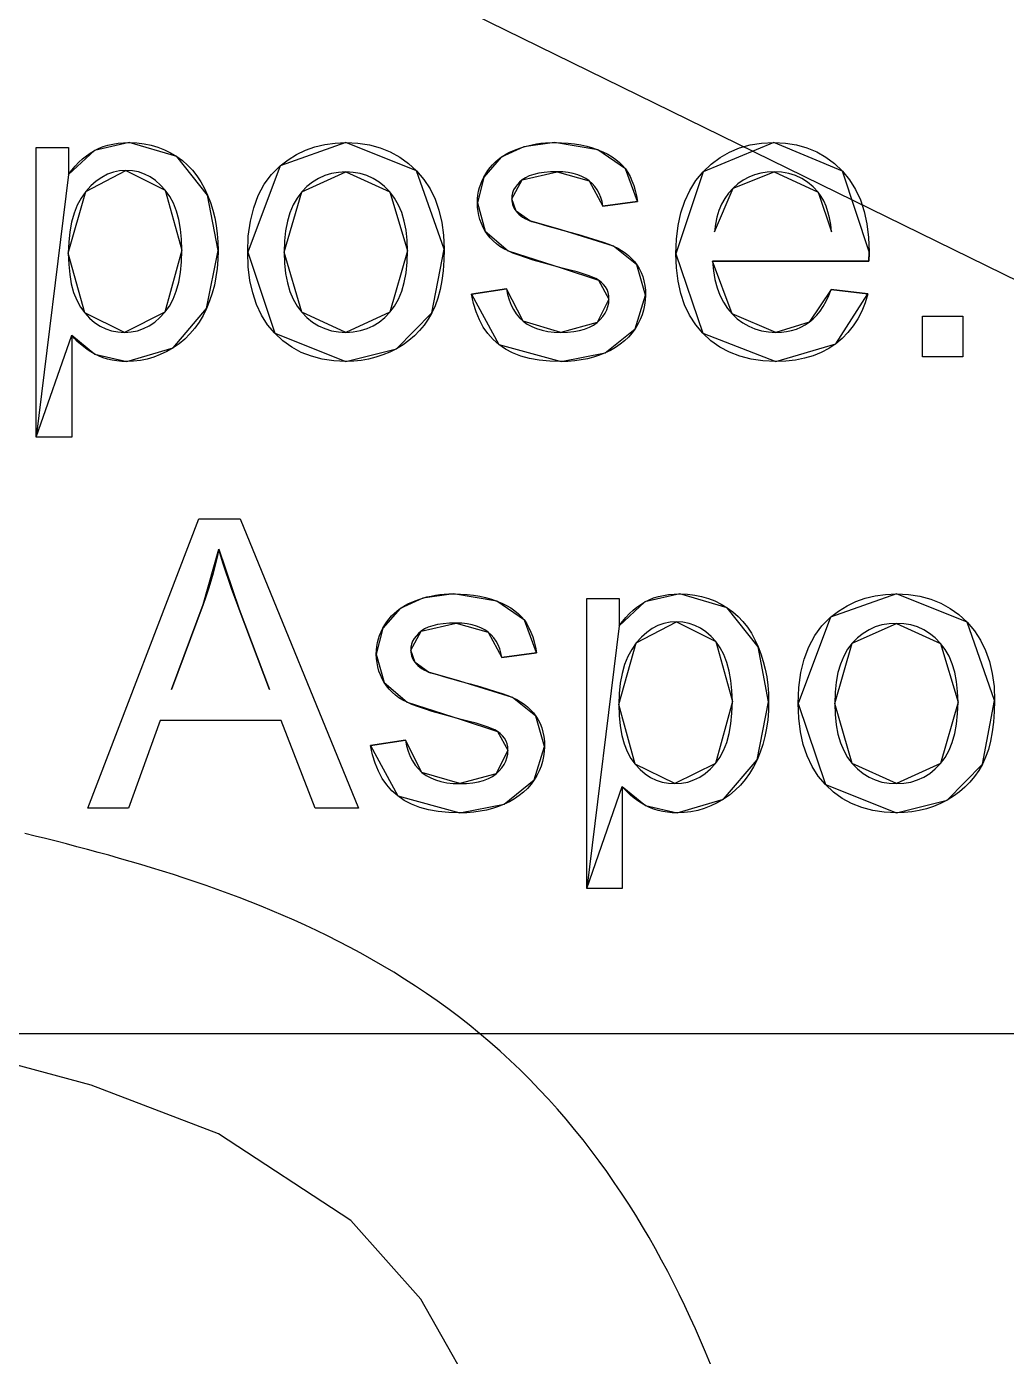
# Model space of a CAD drawing. Header units: millimetres. Extents: x -600 to 1200, y -204 to 1404.
# Drawn here: x 445.3 to 542.3, y 989.3 to 1121 of the extents above; entities that cross this region are included whole.
import ezdxf

# ---------------------------------------------------------------- set-up
doc = ezdxf.new("R2010")
doc.units = ezdxf.units.MM
doc.layers.get('0').update_dxf_attribs({"linetype": 'CONTINUOUS'})
for name, color, linetype in [('EASEMENT', 7, 'CONTINUOUS'), ('PL', 7, 'CONTINUOUS'), ('POND', 7, 'CONTINUOUS')]:
    doc.layers.add(name, color=color, linetype=linetype)

msp = doc.modelspace()

# ---------------------------------------------------------------- linework, layer by layer
at = {"color": 7}
for points in [[(0, 1200), (798.26, 1200), (798.26, 1021.25), (0, 1021.25), (0, 1200)], [(446.23, 1080.33), (446.23, 1109.02), (449.43, 1109.02), (449.43, 1106.33), (449.43, 1106.33), (446.23, 1080.33)], [(449.43, 1106.33), (449.76, 1106.76), (450.1, 1107.17), (450.46, 1107.54), (450.82, 1107.88), (451.2, 1108.18), (451.59, 1108.46), (451.99, 1108.7), (449.43, 1106.33)], [(451.99, 1108.7), (452.41, 1108.91), (452.86, 1109.09), (453.33, 1109.23), (453.82, 1109.35), (454.34, 1109.43), (454.88, 1109.48), (455.45, 1109.49), (451.99, 1108.7)], [(451.99, 1108.7), (451.99, 1108.7)], [(455.45, 1109.49), (455.45, 1109.49)], [(455.45, 1109.49), (456.2, 1109.46), (456.92, 1109.38), (457.61, 1109.24), (458.28, 1109.05), (458.92, 1108.79), (459.54, 1108.49), (460.14, 1108.12), (455.45, 1109.49)], [(470.37, 1107.19), (471.16, 1107.8), (472, 1108.32), (472.88, 1108.74), (473.81, 1109.07), (474.79, 1109.3), (475.82, 1109.45), (476.89, 1109.49), (470.37, 1107.19)], [(476.89, 1109.49), (476.89, 1109.49)], [(476.89, 1109.49), (478.08, 1109.43), (479.21, 1109.26), (480.27, 1108.98), (481.27, 1108.58), (482.21, 1108.06), (483.08, 1107.43), (483.89, 1106.69), (476.89, 1109.49)], [(492.27, 1108.05), (492.51, 1108.22), (492.78, 1108.38), (493.08, 1108.53), (493.4, 1108.68), (493.74, 1108.82), (494.11, 1108.95), (494.5, 1109.07), (492.27, 1108.05)], [(494.5, 1109.07), (494.91, 1109.18), (495.33, 1109.28), (495.75, 1109.36), (496.19, 1109.42), (496.63, 1109.46), (497.08, 1109.48), (497.54, 1109.49), (494.5, 1109.07)], [(494.5, 1109.07), (494.5, 1109.07)], [(497.54, 1109.49), (497.54, 1109.49)], [(497.54, 1109.49), (498.22, 1109.48), (498.89, 1109.43), (499.52, 1109.36), (500.13, 1109.26), (500.72, 1109.13), (501.29, 1108.98), (501.83, 1108.79), (497.54, 1109.49)], [(501.83, 1108.79), (501.83, 1108.79)], [(501.83, 1108.79), (502.33, 1108.58), (502.8, 1108.35), (503.23, 1108.09), (503.62, 1107.82), (503.97, 1107.53), (504.28, 1107.22), (504.55, 1106.88), (501.83, 1108.79)], [(512.25, 1106.6), (513.05, 1107.37), (513.92, 1108.02), (514.85, 1108.55), (515.85, 1108.96), (516.91, 1109.26), (518.04, 1109.43), (519.24, 1109.49), (512.25, 1106.6)], [(519.24, 1109.49), (519.24, 1109.49)], [(519.24, 1109.49), (520.4, 1109.43), (521.49, 1109.26), (522.52, 1108.97), (523.5, 1108.57), (524.4, 1108.05), (525.25, 1107.41), (526.04, 1106.66), (519.24, 1109.49)], [(460.14, 1108.12), (460.14, 1108.12)], [(460.14, 1108.12), (460.7, 1107.71), (461.22, 1107.25), (461.69, 1106.75), (462.13, 1106.2), (462.53, 1105.6), (462.89, 1104.96), (463.2, 1104.27), (460.14, 1108.12)], [(490.54, 1106.08), (490.73, 1106.41), (490.94, 1106.73), (491.17, 1107.02), (491.41, 1107.3), (491.68, 1107.57), (491.96, 1107.82), (492.27, 1108.05), (490.54, 1106.08)], [(492.27, 1108.05), (492.27, 1108.05)], [(455.12, 1106.74), (454.49, 1106.7), (453.88, 1106.57), (453.29, 1106.35), (452.72, 1106.05), (452.17, 1105.67), (451.65, 1105.2), (451.14, 1104.64), (455.12, 1106.74)], [(459.01, 1104.77), (458.53, 1105.29), (458.03, 1105.73), (457.5, 1106.09), (456.94, 1106.38), (456.36, 1106.58), (455.75, 1106.7), (455.12, 1106.74), (459.01, 1104.77)], [(455.12, 1106.74), (455.12, 1106.74)], [(467.17, 1098.65), (467.23, 1100.24), (467.43, 1101.7), (467.76, 1103.04), (468.21, 1104.26), (468.8, 1105.36), (469.52, 1106.33), (470.37, 1107.19), (467.17, 1098.65)], [(470.37, 1107.19), (470.37, 1107.19)], [(476.89, 1106.58), (476.16, 1106.54), (475.46, 1106.42), (474.8, 1106.22), (474.17, 1105.94), (473.59, 1105.58), (473.03, 1105.13), (472.52, 1104.61), (476.89, 1106.58)], [(481.24, 1104.6), (480.72, 1105.13), (480.17, 1105.57), (479.59, 1105.93), (478.97, 1106.22), (478.31, 1106.42), (477.62, 1106.54), (476.89, 1106.58), (481.24, 1104.6)], [(476.89, 1106.58), (476.89, 1106.58)], [(483.89, 1106.69), (483.89, 1106.69)], [(483.89, 1106.69), (484.61, 1105.85), (485.22, 1104.91), (485.72, 1103.89), (486.1, 1102.79), (486.38, 1101.59), (486.55, 1100.31), (486.6, 1098.95), (483.89, 1106.69)], [(489.9, 1103.52), (489.92, 1103.91), (489.95, 1104.29), (490.02, 1104.67), (490.11, 1105.03), (490.23, 1105.39), (490.37, 1105.74), (490.54, 1106.08), (489.9, 1103.52)], [(490.54, 1106.08), (490.54, 1106.08)], [(497.79, 1106.6), (497.13, 1106.59), (496.52, 1106.54), (495.97, 1106.45), (495.48, 1106.34), (495.04, 1106.19), (494.66, 1106.01), (494.34, 1105.8), (497.79, 1106.6)], [(500.97, 1105.7), (500.63, 1105.94), (500.25, 1106.14), (499.83, 1106.31), (499.38, 1106.44), (498.89, 1106.53), (498.36, 1106.58), (497.79, 1106.6), (500.97, 1105.7)], [(497.79, 1106.6), (497.79, 1106.6)], [(504.55, 1106.88), (504.55, 1106.88)], [(504.55, 1106.88), (504.79, 1106.53), (505.01, 1106.13), (505.2, 1105.71), (505.38, 1105.25), (505.53, 1104.76), (505.66, 1104.23), (505.76, 1103.67), (504.55, 1106.88)], [(509.55, 1098.48), (509.61, 1099.92), (509.77, 1101.28), (510.05, 1102.53), (510.43, 1103.69), (510.93, 1104.76), (511.53, 1105.73), (512.25, 1106.6), (509.55, 1098.48)], [(512.25, 1106.6), (512.25, 1106.6)], [(519.28, 1106.6), (518.6, 1106.57), (517.96, 1106.47), (517.34, 1106.3), (516.76, 1106.07), (516.21, 1105.77), (515.69, 1105.41), (515.21, 1104.98), (519.28, 1106.6)], [(523.63, 1104.57), (523.13, 1105.11), (522.59, 1105.57), (522.01, 1105.94), (521.39, 1106.23), (520.73, 1106.44), (520.02, 1106.56), (519.28, 1106.6), (523.63, 1104.57)], [(519.28, 1106.6), (519.28, 1106.6)], [(526.04, 1106.66), (526.04, 1106.66)], [(526.04, 1106.66), (526.73, 1105.8), (527.33, 1104.85), (527.81, 1103.81), (528.19, 1102.67), (528.46, 1101.44), (528.62, 1100.11), (528.67, 1098.69), (526.04, 1106.66)], [(460.64, 1098.83), (460.61, 1099.92), (460.51, 1100.93), (460.34, 1101.86), (460.11, 1102.71), (459.81, 1103.48), (459.45, 1104.16), (459.01, 1104.77), (460.64, 1098.83)], [(459.01, 1104.77), (459.01, 1104.77)], [(494.34, 1105.8), (494.06, 1105.57), (493.83, 1105.32), (493.64, 1105.06), (493.49, 1104.8), (493.39, 1104.52), (493.32, 1104.23), (493.3, 1103.93), (494.34, 1105.8)], [(494.34, 1105.8), (494.34, 1105.8)], [(502.32, 1103.2), (502.24, 1103.65), (502.12, 1104.06), (501.96, 1104.45), (501.77, 1104.8), (501.54, 1105.13), (501.27, 1105.43), (500.97, 1105.7), (502.32, 1103.2)], [(500.97, 1105.7), (500.97, 1105.7)], [(515.21, 1104.98), (514.76, 1104.49), (514.38, 1103.96), (514.06, 1103.39), (513.8, 1102.77), (513.6, 1102.11), (513.46, 1101.4), (513.38, 1100.64), (515.21, 1104.98)], [(515.21, 1104.98), (515.21, 1104.98)], [(451.14, 1104.64), (450.68, 1104), (450.3, 1103.28), (449.98, 1102.49), (449.73, 1101.62), (449.56, 1100.67), (449.45, 1099.64), (449.41, 1098.54), (451.14, 1104.64)], [(451.14, 1104.64), (451.14, 1104.64)], [(463.2, 1104.27), (463.2, 1104.27)], [(463.2, 1104.27), (463.48, 1103.55), (463.71, 1102.81), (463.9, 1102.05), (464.05, 1101.27), (464.15, 1100.47), (464.22, 1099.65), (464.24, 1098.81), (463.2, 1104.27)], [(472.52, 1104.61), (472.06, 1104), (471.67, 1103.32), (471.35, 1102.55), (471.1, 1101.7), (470.92, 1100.76), (470.82, 1099.75), (470.78, 1098.65), (472.52, 1104.61)], [(472.52, 1104.61), (472.52, 1104.61)], [(482.99, 1098.77), (482.95, 1099.83), (482.85, 1100.82), (482.67, 1101.72), (482.42, 1102.56), (482.1, 1103.31), (481.7, 1104), (481.24, 1104.6), (482.99, 1098.77)], [(481.24, 1104.6), (481.24, 1104.6)], [(490.67, 1100.73), (490.47, 1101.1), (490.3, 1101.47), (490.15, 1101.86), (490.04, 1102.26), (489.97, 1102.67), (489.92, 1103.09), (489.9, 1103.52), (490.67, 1100.73)], [(489.9, 1103.52), (489.9, 1103.52)], [(493.3, 1103.93), (493.3, 1103.93)], [(493.3, 1103.93), (493.31, 1103.73), (493.34, 1103.55), (493.38, 1103.36), (493.44, 1103.19), (493.52, 1103.02), (493.62, 1102.85), (493.73, 1102.7), (493.3, 1103.93)], [(505.76, 1103.67), (502.32, 1103.2), (502.32, 1103.2), (505.76, 1103.67)], [(524.96, 1100.64), (524.88, 1101.37), (524.76, 1102.03), (524.6, 1102.65), (524.41, 1103.21), (524.19, 1103.72), (523.93, 1104.17), (523.63, 1104.57), (524.96, 1100.64)], [(523.63, 1104.57), (523.63, 1104.57)], [(493.73, 1102.7), (493.73, 1102.7)], [(493.73, 1102.7), (493.86, 1102.54), (494.02, 1102.39), (494.19, 1102.25), (494.38, 1102.11), (494.59, 1101.99), (494.83, 1101.87), (495.08, 1101.76), (493.73, 1102.7)], [(495.08, 1101.76), (495.08, 1101.76)], [(495.08, 1101.76), (495.27, 1101.69), (495.55, 1101.6), (495.91, 1101.5), (496.35, 1101.37), (496.88, 1101.22), (497.49, 1101.05), (498.18, 1100.86), (495.08, 1101.76)], [(498.18, 1100.86), (498.18, 1100.86)], [(498.18, 1100.86), (499.2, 1100.58), (500.13, 1100.32), (500.97, 1100.07), (501.71, 1099.84), (502.36, 1099.62), (502.92, 1099.42), (503.39, 1099.23), (498.18, 1100.86)], [(492.94, 1098.76), (492.53, 1098.97), (492.14, 1099.21), (491.79, 1099.47), (491.47, 1099.75), (491.17, 1100.06), (490.91, 1100.38), (490.67, 1100.73), (492.94, 1098.76)], [(490.67, 1100.73), (490.67, 1100.73)], [(524.96, 1100.64), (524.96, 1100.64)], [(449.41, 1098.54), (449.45, 1097.43), (449.55, 1096.42), (449.71, 1095.49), (449.94, 1094.64), (450.24, 1093.88), (450.61, 1093.21), (451.04, 1092.62), (449.41, 1098.54)], [(458.97, 1092.69), (459.42, 1093.3), (459.79, 1094), (460.1, 1094.78), (460.34, 1095.66), (460.51, 1096.63), (460.61, 1097.68), (460.64, 1098.83), (458.97, 1092.69)], [(460.64, 1098.83), (460.64, 1098.83)], [(464.24, 1098.81), (464.21, 1097.91), (464.15, 1097.04), (464.03, 1096.2), (463.87, 1095.38), (463.66, 1094.58), (463.4, 1093.82), (463.1, 1093.08), (464.24, 1098.81)], [(464.24, 1098.81), (464.24, 1098.81)], [(467.17, 1098.65), (467.17, 1098.65)], [(469.85, 1090.61), (469.14, 1091.45), (468.54, 1092.4), (468.04, 1093.45), (467.66, 1094.6), (467.39, 1095.85), (467.22, 1097.2), (467.17, 1098.65), (469.85, 1090.61)], [(470.78, 1098.65), (470.82, 1097.55), (470.92, 1096.54), (471.1, 1095.6), (471.35, 1094.75), (471.67, 1093.98), (472.06, 1093.29), (472.52, 1092.69), (470.78, 1098.65)], [(481.25, 1092.7), (481.71, 1093.31), (482.1, 1094), (482.42, 1094.79), (482.67, 1095.65), (482.85, 1096.61), (482.95, 1097.65), (482.99, 1098.77), (481.25, 1092.7)], [(482.99, 1098.77), (482.99, 1098.77)], [(486.6, 1098.95), (486.58, 1097.84), (486.5, 1096.8), (486.38, 1095.83), (486.21, 1094.93), (485.99, 1094.1), (485.72, 1093.34), (485.4, 1092.65), (486.6, 1098.95)], [(486.6, 1098.95), (486.6, 1098.95)], [(498.3, 1097.07), (497.24, 1097.34), (496.28, 1097.61), (495.42, 1097.86), (494.66, 1098.1), (493.99, 1098.33), (493.41, 1098.55), (492.94, 1098.76), (498.3, 1097.07)], [(492.94, 1098.76), (492.94, 1098.76)], [(503.39, 1099.23), (503.39, 1099.23)], [(503.39, 1099.23), (503.8, 1099.04), (504.18, 1098.82), (504.54, 1098.58), (504.87, 1098.31), (505.17, 1098.03), (505.45, 1097.72), (505.7, 1097.38), (503.39, 1099.23)], [(512.22, 1090.62), (511.51, 1091.46), (510.91, 1092.4), (510.42, 1093.43), (510.04, 1094.55), (509.77, 1095.77), (509.61, 1097.08), (509.55, 1098.48), (512.22, 1090.62)], [(509.55, 1098.48), (509.55, 1098.48)], [(528.67, 1098.69), (528.67, 1098.6), (528.67, 1098.49), (528.67, 1098.37), (528.67, 1098.23), (528.66, 1098.09), (528.66, 1097.93), (528.65, 1097.75), (528.67, 1098.69)], [(528.67, 1098.69), (528.67, 1098.69)], [(501.89, 1095.88), (501.64, 1096.02), (501.31, 1096.17), (500.88, 1096.33), (500.37, 1096.5), (499.77, 1096.68), (499.08, 1096.87), (498.3, 1097.07), (501.89, 1095.88)], [(498.3, 1097.07), (498.3, 1097.07)], [(505.7, 1097.38), (505.7, 1097.38)], [(505.7, 1097.38), (505.93, 1097.02), (506.11, 1096.64), (506.27, 1096.24), (506.39, 1095.81), (506.47, 1095.35), (506.53, 1094.88), (506.54, 1094.38), (505.7, 1097.38)], [(528.65, 1097.75), (513.18, 1097.75), (513.18, 1097.75), (528.65, 1097.75)], [(513.18, 1097.75), (513.27, 1096.81), (513.42, 1095.93), (513.63, 1095.12), (513.91, 1094.37), (514.25, 1093.69), (514.65, 1093.07), (515.12, 1092.52), (513.18, 1097.75)], [(502.93, 1094), (502.91, 1094.33), (502.85, 1094.64), (502.74, 1094.93), (502.59, 1095.2), (502.4, 1095.45), (502.17, 1095.67), (501.89, 1095.88), (502.93, 1094)], [(501.89, 1095.88), (501.89, 1095.88)], [(489.32, 1094.47), (492.79, 1095.02), (492.79, 1095.02), (489.32, 1094.47)], [(492.02, 1089.49), (491.45, 1090.01), (490.94, 1090.58), (490.49, 1091.23), (490.1, 1091.94), (489.78, 1092.72), (489.52, 1093.56), (489.32, 1094.47), (492.02, 1089.49)], [(492.79, 1095.02), (492.9, 1094.44), (493.05, 1093.91), (493.24, 1093.41), (493.47, 1092.95), (493.74, 1092.53), (494.06, 1092.15), (494.42, 1091.82), (492.79, 1095.02)], [(506.54, 1094.38), (506.52, 1093.88), (506.46, 1093.39), (506.35, 1092.91), (506.21, 1092.43), (506.02, 1091.97), (505.79, 1091.51), (505.52, 1091.06), (506.54, 1094.38)], [(506.54, 1094.38), (506.54, 1094.38)], [(522.75, 1091.72), (523.13, 1092.03), (523.49, 1092.4), (523.82, 1092.81), (524.13, 1093.27), (524.42, 1093.79), (524.68, 1094.35), (524.92, 1094.96), (522.75, 1091.72)], [(524.92, 1094.96), (528.55, 1094.51), (528.55, 1094.51), (524.92, 1094.96)], [(528.55, 1094.51), (528.28, 1093.63), (527.94, 1092.81), (527.55, 1092.04), (527.09, 1091.34), (526.58, 1090.69), (526.01, 1090.1), (525.37, 1089.57), (528.55, 1094.51)], [(463.1, 1093.08), (462.75, 1092.37), (462.36, 1091.72), (461.93, 1091.11), (461.45, 1090.55), (460.94, 1090.04), (460.38, 1089.58), (459.78, 1089.17), (463.1, 1093.08)], [(463.1, 1093.08), (463.1, 1093.08)], [(501.76, 1091.69), (502.07, 1091.98), (502.33, 1092.28), (502.55, 1092.6), (502.71, 1092.93), (502.83, 1093.27), (502.91, 1093.63), (502.93, 1094), (501.76, 1091.69)], [(502.93, 1094), (502.93, 1094)], [(451.04, 1092.62), (451.04, 1092.62)], [(451.04, 1092.62), (451.51, 1092.11), (452.02, 1091.68), (452.55, 1091.33), (453.11, 1091.05), (453.7, 1090.86), (454.32, 1090.74), (454.96, 1090.7), (451.04, 1092.62)], [(454.96, 1090.7), (455.62, 1090.74), (456.25, 1090.86), (456.85, 1091.07), (457.42, 1091.35), (457.97, 1091.71), (458.48, 1092.16), (458.97, 1092.69), (454.96, 1090.7)], [(458.97, 1092.69), (458.97, 1092.69)], [(472.52, 1092.69), (472.52, 1092.69)], [(472.52, 1092.69), (473.03, 1092.16), (473.59, 1091.71), (474.17, 1091.35), (474.8, 1091.07), (475.46, 1090.86), (476.16, 1090.74), (476.89, 1090.7), (472.52, 1092.69)], [(476.89, 1090.7), (477.62, 1090.74), (478.32, 1090.87), (478.98, 1091.07), (479.6, 1091.35), (480.18, 1091.72), (480.74, 1092.17), (481.25, 1092.7), (476.89, 1090.7)], [(481.25, 1092.7), (481.25, 1092.7)], [(485.4, 1092.65), (485.03, 1092.01), (484.62, 1091.42), (484.17, 1090.87), (483.67, 1090.36), (483.13, 1089.89), (482.54, 1089.47), (481.9, 1089.08), (485.4, 1092.65)], [(485.4, 1092.65), (485.4, 1092.65)], [(494.42, 1091.82), (494.42, 1091.82)], [(494.42, 1091.82), (494.83, 1091.52), (495.28, 1091.27), (495.77, 1091.07), (496.3, 1090.91), (496.88, 1090.79), (497.5, 1090.73), (498.16, 1090.7), (494.42, 1091.82)], [(498.16, 1090.7), (498.83, 1090.72), (499.45, 1090.78), (500.01, 1090.88), (500.52, 1091.03), (500.99, 1091.21), (501.4, 1091.43), (501.76, 1091.69), (498.16, 1090.7)], [(501.76, 1091.69), (501.76, 1091.69)], [(515.12, 1092.52), (515.12, 1092.52)], [(515.12, 1092.52), (515.63, 1092.04), (516.18, 1091.63), (516.76, 1091.3), (517.38, 1091.04), (518.04, 1090.85), (518.73, 1090.74), (519.45, 1090.7), (515.12, 1092.52)], [(519.45, 1090.7), (519.99, 1090.72), (520.51, 1090.79), (521.01, 1090.89), (521.48, 1091.03), (521.93, 1091.22), (522.35, 1091.45), (522.75, 1091.72), (519.45, 1090.7)], [(522.75, 1091.72), (522.75, 1091.72)], [(533.96, 1088.28), (533.96, 1092.29), (537.97, 1092.29), (537.97, 1088.28), (533.96, 1088.28)], [(449.75, 1090.43), (449.75, 1080.33), (446.23, 1080.33), (449.75, 1090.43)], [(452.04, 1088.55), (451.65, 1088.77), (451.28, 1089.01), (450.94, 1089.26), (450.61, 1089.53), (450.3, 1089.81), (450.01, 1090.11), (449.75, 1090.43), (452.04, 1088.55)], [(454.96, 1090.7), (454.96, 1090.7)], [(476.89, 1087.81), (475.68, 1087.87), (474.54, 1088.04), (473.47, 1088.33), (472.46, 1088.72), (471.52, 1089.24), (470.65, 1089.86), (469.85, 1090.61), (476.89, 1087.81)], [(469.85, 1090.61), (469.85, 1090.61)], [(476.89, 1090.7), (476.89, 1090.7)], [(498.16, 1090.7), (498.16, 1090.7)], [(505.52, 1091.06), (505.21, 1090.64), (504.86, 1090.23), (504.47, 1089.86), (504.05, 1089.52), (503.59, 1089.2), (503.09, 1088.92), (502.56, 1088.66), (505.52, 1091.06)], [(505.52, 1091.06), (505.52, 1091.06)], [(519.43, 1087.81), (518.17, 1087.87), (516.99, 1088.04), (515.88, 1088.33), (514.85, 1088.73), (513.89, 1089.24), (513.02, 1089.87), (512.22, 1090.62), (519.43, 1087.81)], [(512.22, 1090.62), (512.22, 1090.62)], [(519.45, 1090.7), (519.45, 1090.7)], [(459.78, 1089.17), (459.15, 1088.81), (458.51, 1088.51), (457.87, 1088.26), (457.21, 1088.06), (456.55, 1087.92), (455.88, 1087.84), (455.2, 1087.81), (459.78, 1089.17)], [(459.78, 1089.17), (459.78, 1089.17)], [(481.9, 1089.08), (481.24, 1088.75), (480.56, 1088.46), (479.86, 1088.23), (479.14, 1088.05), (478.41, 1087.92), (477.66, 1087.84), (476.89, 1087.81), (481.9, 1089.08)], [(481.9, 1089.08), (481.9, 1089.08)], [(498.18, 1087.81), (497.07, 1087.85), (496.03, 1087.95), (495.07, 1088.12), (494.19, 1088.36), (493.39, 1088.67), (492.67, 1089.05), (492.02, 1089.49), (498.18, 1087.81)], [(492.02, 1089.49), (492.02, 1089.49)], [(525.37, 1089.57), (524.68, 1089.1), (523.94, 1088.71), (523.14, 1088.39), (522.29, 1088.14), (521.39, 1087.96), (520.44, 1087.85), (519.43, 1087.81), (525.37, 1089.57)], [(525.37, 1089.57), (525.37, 1089.57)], [(455.2, 1087.81), (454.7, 1087.83), (454.22, 1087.87), (453.75, 1087.95), (453.3, 1088.05), (452.87, 1088.19), (452.45, 1088.36), (452.04, 1088.55), (455.2, 1087.81)], [(452.04, 1088.55), (452.04, 1088.55)], [(455.2, 1087.81), (455.2, 1087.81)], [(476.89, 1087.81), (476.89, 1087.81)], [(502.56, 1088.66), (502, 1088.44), (501.41, 1088.25), (500.81, 1088.09), (500.18, 1087.97), (499.54, 1087.88), (498.87, 1087.83), (498.18, 1087.81), (502.56, 1088.66)], [(498.18, 1087.81), (498.18, 1087.81)], [(502.56, 1088.66), (502.56, 1088.66)], [(519.43, 1087.81), (519.43, 1087.81)], [(451.35, 1043.59), (462.34, 1072.23), (466.43, 1072.23), (478.14, 1043.59), (473.83, 1043.59), (470.49, 1052.27), (458.52, 1052.27), (455.37, 1043.59), (451.35, 1043.59)], [(464.3, 1069.22), (464.13, 1068.43), (463.95, 1067.65), (463.75, 1066.87), (463.53, 1066.08), (463.29, 1065.3), (463.03, 1064.53), (462.75, 1063.75), (464.3, 1069.22)], [(466.33, 1063.28), (465.95, 1064.29), (465.6, 1065.24), (465.29, 1066.14), (465, 1066.99), (464.73, 1067.79), (464.5, 1068.53), (464.3, 1069.22), (466.33, 1063.28)], [(464.3, 1069.22), (464.3, 1069.22)], [(482.27, 1063.36), (482.51, 1063.53), (482.78, 1063.69), (483.08, 1063.84), (483.4, 1063.99), (483.74, 1064.13), (484.11, 1064.26), (484.5, 1064.38), (482.27, 1063.36)], [(484.5, 1064.38), (484.91, 1064.5), (485.33, 1064.59), (485.75, 1064.67), (486.19, 1064.73), (486.63, 1064.77), (487.08, 1064.8), (487.54, 1064.8), (484.5, 1064.38)], [(484.5, 1064.38), (484.5, 1064.38)], [(487.54, 1064.8), (487.54, 1064.8)], [(487.54, 1064.8), (488.22, 1064.79), (488.89, 1064.75), (489.52, 1064.68), (490.13, 1064.58), (490.72, 1064.45), (491.29, 1064.29), (491.83, 1064.1), (487.54, 1064.8)], [(491.83, 1064.1), (491.83, 1064.1)], [(491.83, 1064.1), (492.33, 1063.89), (492.8, 1063.66), (493.23, 1063.41), (493.62, 1063.14), (493.97, 1062.84), (494.28, 1062.53), (494.55, 1062.2), (491.83, 1064.1)], [(500.72, 1035.64), (500.72, 1064.34), (503.93, 1064.34), (503.93, 1061.64), (503.93, 1061.64), (500.72, 1035.64)], [(503.93, 1061.64), (504.26, 1062.08), (504.6, 1062.48), (504.95, 1062.85), (505.32, 1063.19), (505.69, 1063.5), (506.08, 1063.77), (506.48, 1064.01), (503.93, 1061.64)], [(506.48, 1064.01), (506.9, 1064.22), (507.35, 1064.4), (507.82, 1064.55), (508.31, 1064.66), (508.83, 1064.74), (509.37, 1064.79), (509.94, 1064.8), (506.48, 1064.01)], [(506.48, 1064.01), (506.48, 1064.01)], [(509.94, 1064.8), (509.94, 1064.8)], [(509.94, 1064.8), (510.69, 1064.78), (511.41, 1064.69), (512.1, 1064.55), (512.77, 1064.36), (513.42, 1064.11), (514.04, 1063.8), (514.63, 1063.44), (509.94, 1064.8)], [(524.86, 1062.5), (525.65, 1063.11), (526.49, 1063.63), (527.37, 1064.05), (528.3, 1064.38), (529.28, 1064.62), (530.31, 1064.76), (531.39, 1064.8), (524.86, 1062.5)], [(531.39, 1064.8), (531.39, 1064.8)], [(531.39, 1064.8), (532.58, 1064.75), (533.7, 1064.58), (534.77, 1064.29), (535.76, 1063.89), (536.7, 1063.37), (537.57, 1062.75), (538.38, 1062), (531.39, 1064.8)], [(462.75, 1063.75), (459.61, 1055.35), (462.75, 1063.75)], [(469.32, 1055.35), (466.33, 1063.28), (466.33, 1063.28), (469.32, 1055.35)], [(480.54, 1061.4), (480.73, 1061.73), (480.94, 1062.04), (481.17, 1062.34), (481.41, 1062.62), (481.68, 1062.88), (481.96, 1063.13), (482.27, 1063.36), (480.54, 1061.4)], [(482.27, 1063.36), (482.27, 1063.36)], [(514.63, 1063.44), (514.63, 1063.44)], [(514.63, 1063.44), (515.19, 1063.02), (515.71, 1062.56), (516.19, 1062.06), (516.63, 1061.51), (517.02, 1060.91), (517.38, 1060.27), (517.7, 1059.58), (514.63, 1063.44)], [(479.9, 1058.83), (479.92, 1059.22), (479.95, 1059.6), (480.02, 1059.98), (480.11, 1060.35), (480.23, 1060.7), (480.37, 1061.05), (480.54, 1061.4), (479.9, 1058.83)], [(480.54, 1061.4), (480.54, 1061.4)], [(487.79, 1061.91), (487.13, 1061.9), (486.52, 1061.85), (485.97, 1061.77), (485.48, 1061.65), (485.04, 1061.51), (484.66, 1061.33), (484.34, 1061.11), (487.79, 1061.91)], [(490.97, 1061.02), (490.63, 1061.25), (490.25, 1061.46), (489.83, 1061.62), (489.38, 1061.75), (488.89, 1061.84), (488.36, 1061.9), (487.79, 1061.91), (490.97, 1061.02)], [(487.79, 1061.91), (487.79, 1061.91)], [(494.55, 1062.2), (494.55, 1062.2)], [(494.55, 1062.2), (494.79, 1061.84), (495.01, 1061.44), (495.2, 1061.02), (495.38, 1060.56), (495.53, 1060.07), (495.66, 1059.54), (495.76, 1058.98), (494.55, 1062.2)], [(509.61, 1062.05), (508.98, 1062.01), (508.37, 1061.88), (507.78, 1061.67), (507.21, 1061.37), (506.66, 1060.98), (506.14, 1060.51), (505.63, 1059.95), (509.61, 1062.05)], [(513.51, 1060.08), (513.03, 1060.6), (512.52, 1061.04), (511.99, 1061.41), (511.43, 1061.69), (510.85, 1061.89), (510.24, 1062.01), (509.61, 1062.05), (513.51, 1060.08)], [(509.61, 1062.05), (509.61, 1062.05)], [(521.66, 1053.96), (521.73, 1055.55), (521.92, 1057.01), (522.25, 1058.35), (522.71, 1059.57), (523.29, 1060.67), (524.01, 1061.65), (524.86, 1062.5), (521.66, 1053.96)], [(524.86, 1062.5), (524.86, 1062.5)], [(531.39, 1061.89), (530.65, 1061.85), (529.95, 1061.73), (529.29, 1061.53), (528.67, 1061.25), (528.08, 1060.89), (527.53, 1060.45), (527.01, 1059.92), (531.39, 1061.89)], [(535.73, 1059.91), (535.22, 1060.44), (534.66, 1060.88), (534.08, 1061.25), (533.46, 1061.53), (532.8, 1061.73), (532.11, 1061.85), (531.39, 1061.89), (535.73, 1059.91)], [(531.39, 1061.89), (531.39, 1061.89)], [(538.38, 1062), (538.38, 1062)], [(538.38, 1062), (539.1, 1061.16), (539.71, 1060.23), (540.21, 1059.21), (540.6, 1058.1), (540.87, 1056.91), (541.04, 1055.63), (541.09, 1054.26), (538.38, 1062)], [(484.34, 1061.11), (484.06, 1060.88), (483.83, 1060.63), (483.64, 1060.38), (483.49, 1060.11), (483.39, 1059.83), (483.32, 1059.54), (483.3, 1059.24), (484.34, 1061.11)], [(484.34, 1061.11), (484.34, 1061.11)], [(492.32, 1058.52), (492.24, 1058.96), (492.12, 1059.37), (491.96, 1059.76), (491.77, 1060.12), (491.54, 1060.44), (491.27, 1060.74), (490.97, 1061.02), (492.32, 1058.52)], [(490.97, 1061.02), (490.97, 1061.02)], [(505.63, 1059.95), (505.18, 1059.31), (504.79, 1058.6), (504.47, 1057.8), (504.22, 1056.93), (504.05, 1055.98), (503.94, 1054.95), (503.91, 1053.85), (505.63, 1059.95)], [(505.63, 1059.95), (505.63, 1059.95)], [(515.14, 1054.14), (515.1, 1055.23), (515, 1056.24), (514.84, 1057.17), (514.6, 1058.02), (514.3, 1058.79), (513.94, 1059.47), (513.51, 1060.08), (515.14, 1054.14)], [(513.51, 1060.08), (513.51, 1060.08)], [(480.67, 1056.04), (480.47, 1056.41), (480.3, 1056.79), (480.15, 1057.17), (480.04, 1057.57), (479.97, 1057.98), (479.92, 1058.4), (479.9, 1058.83), (480.67, 1056.04)], [(479.9, 1058.83), (479.9, 1058.83)], [(483.3, 1059.24), (483.3, 1059.24)], [(483.3, 1059.24), (483.31, 1059.05), (483.34, 1058.86), (483.38, 1058.68), (483.44, 1058.5), (483.52, 1058.33), (483.62, 1058.17), (483.73, 1058.01), (483.3, 1059.24)], [(495.76, 1058.98), (492.32, 1058.52), (492.32, 1058.52), (495.76, 1058.98)], [(517.7, 1059.58), (517.7, 1059.58)], [(517.7, 1059.58), (517.97, 1058.86), (518.2, 1058.12), (518.39, 1057.36), (518.54, 1056.58), (518.65, 1055.78), (518.71, 1054.96), (518.73, 1054.12), (517.7, 1059.58)], [(527.01, 1059.92), (526.55, 1059.32), (526.16, 1058.63), (525.84, 1057.86), (525.59, 1057.01), (525.42, 1056.08), (525.31, 1055.06), (525.27, 1053.96), (527.01, 1059.92)], [(527.01, 1059.92), (527.01, 1059.92)], [(537.48, 1054.08), (537.44, 1055.14), (537.34, 1056.13), (537.16, 1057.04), (536.91, 1057.87), (536.59, 1058.63), (536.2, 1059.31), (535.73, 1059.91), (537.48, 1054.08)], [(535.73, 1059.91), (535.73, 1059.91)], [(483.73, 1058.01), (483.73, 1058.01)], [(483.73, 1058.01), (483.86, 1057.85), (484.02, 1057.7), (484.19, 1057.56), (484.38, 1057.42), (484.59, 1057.3), (484.83, 1057.18), (485.08, 1057.07), (483.73, 1058.01)], [(482.94, 1054.07), (482.53, 1054.29), (482.14, 1054.52), (481.79, 1054.78), (481.47, 1055.07), (481.17, 1055.37), (480.91, 1055.7), (480.67, 1056.04), (482.94, 1054.07)], [(480.67, 1056.04), (480.67, 1056.04)], [(485.08, 1057.07), (485.08, 1057.07)], [(485.08, 1057.07), (485.27, 1057), (485.55, 1056.92), (485.91, 1056.81), (486.35, 1056.68), (486.88, 1056.53), (487.49, 1056.36), (488.18, 1056.17), (485.08, 1057.07)], [(488.18, 1056.17), (488.18, 1056.17)], [(488.18, 1056.17), (489.2, 1055.89), (490.13, 1055.63), (490.97, 1055.38), (491.71, 1055.15), (492.36, 1054.93), (492.92, 1054.73), (493.39, 1054.54), (488.18, 1056.17)], [(488.3, 1052.38), (487.24, 1052.66), (486.28, 1052.92), (485.42, 1053.17), (484.66, 1053.41), (483.99, 1053.64), (483.41, 1053.86), (482.94, 1054.07), (488.3, 1052.38)], [(482.94, 1054.07), (482.94, 1054.07)], [(493.39, 1054.54), (493.39, 1054.54)], [(493.39, 1054.54), (493.8, 1054.35), (494.18, 1054.13), (494.54, 1053.89), (494.87, 1053.63), (495.17, 1053.34), (495.45, 1053.03), (495.7, 1052.7), (493.39, 1054.54)], [(503.91, 1053.85), (503.94, 1052.75), (504.04, 1051.73), (504.2, 1050.8), (504.44, 1049.95), (504.73, 1049.19), (505.1, 1048.52), (505.53, 1047.93), (503.91, 1053.85)], [(513.47, 1048), (513.91, 1048.61), (514.28, 1049.31), (514.59, 1050.1), (514.83, 1050.97), (515, 1051.94), (515.1, 1053), (515.14, 1054.14), (513.47, 1048)], [(515.14, 1054.14), (515.14, 1054.14)], [(518.73, 1054.12), (518.71, 1053.22), (518.64, 1052.35), (518.52, 1051.51), (518.36, 1050.69), (518.15, 1049.9), (517.89, 1049.13), (517.59, 1048.39), (518.73, 1054.12)], [(518.73, 1054.12), (518.73, 1054.12)], [(521.66, 1053.96), (521.66, 1053.96)], [(524.35, 1045.92), (523.63, 1046.77), (523.03, 1047.71), (522.54, 1048.76), (522.15, 1049.91), (521.88, 1051.16), (521.71, 1052.51), (521.66, 1053.96), (524.35, 1045.92)], [(525.27, 1053.96), (525.31, 1052.87), (525.42, 1051.85), (525.59, 1050.92), (525.84, 1050.06), (526.16, 1049.29), (526.55, 1048.61), (527.01, 1048), (525.27, 1053.96)], [(535.74, 1048.01), (536.2, 1048.62), (536.59, 1049.32), (536.91, 1050.1), (537.16, 1050.97), (537.34, 1051.92), (537.44, 1052.96), (537.48, 1054.08), (535.74, 1048.01)], [(537.48, 1054.08), (537.48, 1054.08)], [(541.09, 1054.26), (541.07, 1053.15), (541, 1052.11), (540.87, 1051.14), (540.7, 1050.24), (540.48, 1049.41), (540.21, 1048.65), (539.89, 1047.96), (541.09, 1054.26)], [(541.09, 1054.26), (541.09, 1054.26)], [(491.89, 1051.19), (491.64, 1051.33), (491.31, 1051.48), (490.88, 1051.64), (490.37, 1051.81), (489.77, 1051.99), (489.08, 1052.18), (488.3, 1052.38), (491.89, 1051.19)], [(488.3, 1052.38), (488.3, 1052.38)], [(495.7, 1052.7), (495.7, 1052.7)], [(495.7, 1052.7), (495.93, 1052.34), (496.11, 1051.96), (496.27, 1051.55), (496.39, 1051.12), (496.47, 1050.67), (496.53, 1050.19), (496.54, 1049.69), (495.7, 1052.7)], [(492.93, 1049.32), (492.91, 1049.65), (492.85, 1049.96), (492.74, 1050.24), (492.59, 1050.51), (492.4, 1050.76), (492.17, 1050.99), (491.89, 1051.19), (492.93, 1049.32)], [(491.89, 1051.19), (491.89, 1051.19)], [(479.32, 1049.79), (482.79, 1050.33), (482.79, 1050.33), (479.32, 1049.79)], [(482.02, 1044.8), (481.45, 1045.32), (480.94, 1045.9), (480.49, 1046.54), (480.1, 1047.25), (479.78, 1048.03), (479.52, 1048.88), (479.32, 1049.79), (482.02, 1044.8)], [(482.79, 1050.33), (482.9, 1049.75), (483.05, 1049.22), (483.24, 1048.72), (483.47, 1048.26), (483.74, 1047.84), (484.06, 1047.47), (484.42, 1047.13), (482.79, 1050.33)], [(496.54, 1049.69), (496.52, 1049.19), (496.46, 1048.7), (496.35, 1048.22), (496.21, 1047.75), (496.02, 1047.28), (495.79, 1046.82), (495.52, 1046.38), (496.54, 1049.69)], [(496.54, 1049.69), (496.54, 1049.69)], [(491.76, 1047), (492.07, 1047.29), (492.33, 1047.59), (492.55, 1047.91), (492.71, 1048.24), (492.83, 1048.59), (492.91, 1048.94), (492.93, 1049.32), (491.76, 1047)], [(492.93, 1049.32), (492.93, 1049.32)], [(517.59, 1048.39), (517.24, 1047.68), (516.85, 1047.03), (516.42, 1046.42), (515.94, 1045.86), (515.43, 1045.36), (514.87, 1044.89), (514.27, 1044.48), (517.59, 1048.39)], [(517.59, 1048.39), (517.59, 1048.39)], [(484.42, 1047.13), (484.42, 1047.13)], [(484.42, 1047.13), (484.83, 1046.83), (485.28, 1046.58), (485.77, 1046.38), (486.3, 1046.22), (486.88, 1046.11), (487.5, 1046.04), (488.16, 1046.02), (484.42, 1047.13)], [(488.16, 1046.02), (488.83, 1046.04), (489.45, 1046.1), (490.01, 1046.2), (490.52, 1046.34), (490.99, 1046.52), (491.4, 1046.74), (491.76, 1047), (488.16, 1046.02)], [(491.76, 1047), (491.76, 1047)], [(505.53, 1047.93), (505.53, 1047.93)], [(505.53, 1047.93), (506, 1047.42), (506.51, 1046.99), (507.04, 1046.64), (507.6, 1046.37), (508.19, 1046.17), (508.81, 1046.05), (509.45, 1046.02), (505.53, 1047.93)], [(509.45, 1046.02), (510.11, 1046.06), (510.74, 1046.18), (511.34, 1046.38), (511.91, 1046.66), (512.46, 1047.03), (512.98, 1047.47), (513.47, 1048), (509.45, 1046.02)], [(513.47, 1048), (513.47, 1048)], [(527.01, 1048), (527.01, 1048)], [(527.01, 1048), (527.53, 1047.47), (528.08, 1047.03), (528.67, 1046.66), (529.29, 1046.38), (529.95, 1046.18), (530.65, 1046.06), (531.39, 1046.02), (527.01, 1048)], [(531.39, 1046.02), (532.12, 1046.06), (532.81, 1046.18), (533.47, 1046.38), (534.09, 1046.67), (534.68, 1047.03), (535.23, 1047.48), (535.74, 1048.01), (531.39, 1046.02)], [(535.74, 1048.01), (535.74, 1048.01)], [(539.89, 1047.96), (539.53, 1047.32), (539.12, 1046.73), (538.66, 1046.18), (538.16, 1045.67), (537.62, 1045.2), (537.03, 1044.78), (536.4, 1044.39), (539.89, 1047.96)], [(539.89, 1047.96), (539.89, 1047.96)], [(488.16, 1046.02), (488.16, 1046.02)], [(495.52, 1046.38), (495.21, 1045.95), (494.86, 1045.55), (494.47, 1045.18), (494.05, 1044.83), (493.59, 1044.52), (493.09, 1044.23), (492.56, 1043.97), (495.52, 1046.38)], [(495.52, 1046.38), (495.52, 1046.38)], [(504.24, 1045.74), (504.24, 1035.64), (500.72, 1035.64), (504.24, 1045.74)], [(506.53, 1043.87), (506.14, 1044.09), (505.78, 1044.32), (505.43, 1044.58), (505.1, 1044.84), (504.79, 1045.13), (504.51, 1045.43), (504.24, 1045.74), (506.53, 1043.87)], [(509.45, 1046.02), (509.45, 1046.02)], [(531.39, 1043.12), (530.18, 1043.18), (529.03, 1043.35), (527.96, 1043.64), (526.95, 1044.04), (526.02, 1044.55), (525.15, 1045.18), (524.35, 1045.92), (531.39, 1043.12)], [(524.35, 1045.92), (524.35, 1045.92)], [(531.39, 1046.02), (531.39, 1046.02)], [(488.18, 1043.12), (487.07, 1043.16), (486.03, 1043.26), (485.07, 1043.43), (484.19, 1043.67), (483.39, 1043.98), (482.67, 1044.36), (482.02, 1044.8), (488.18, 1043.12)], [(482.02, 1044.8), (482.02, 1044.8)], [(514.27, 1044.48), (513.64, 1044.12), (513, 1043.82), (512.36, 1043.57), (511.71, 1043.37), (511.04, 1043.24), (510.37, 1043.15), (509.69, 1043.12), (514.27, 1044.48)], [(514.27, 1044.48), (514.27, 1044.48)], [(536.4, 1044.39), (535.73, 1044.06), (535.05, 1043.77), (534.35, 1043.54), (533.64, 1043.36), (532.9, 1043.23), (532.15, 1043.15), (531.39, 1043.12), (536.4, 1044.39)], [(536.4, 1044.39), (536.4, 1044.39)], [(492.56, 1043.97), (492, 1043.75), (491.41, 1043.56), (490.81, 1043.4), (490.18, 1043.28), (489.54, 1043.19), (488.87, 1043.14), (488.18, 1043.12), (492.56, 1043.97)], [(488.18, 1043.12), (488.18, 1043.12)], [(492.56, 1043.97), (492.56, 1043.97)], [(509.69, 1043.12), (509.19, 1043.14), (508.71, 1043.19), (508.25, 1043.26), (507.8, 1043.37), (507.36, 1043.5), (506.94, 1043.67), (506.53, 1043.87), (509.69, 1043.12)], [(506.53, 1043.87), (506.53, 1043.87)], [(509.69, 1043.12), (509.69, 1043.12)], [(531.39, 1043.12), (531.39, 1043.12)]]:
    msp.add_lwpolyline(points, dxfattribs=at)
at = {"layer": 'EASEMENT', "color": 7, "linetype": 'CONTINUOUS'}
msp.add_lwpolyline([(512.97, 988.54), (512.49, 989.71), (512, 990.87), (511.5, 992.02), (510.98, 993.17), (510.44, 994.32), (509.89, 995.46), (509.33, 996.59), (508.74, 997.72), (508.14, 998.85), (507.53, 999.97), (506.89, 1001.08), (506.24, 1002.18), (505.57, 1003.28), (504.89, 1004.37), (504.18, 1005.46), (503.45, 1006.53), (502.71, 1007.6), (501.95, 1008.65), (501.16, 1009.7), (500.36, 1010.74), (499.53, 1011.76), (498.69, 1012.78), (497.82, 1013.78), (496.93, 1014.77), (496.02, 1015.75), (495.09, 1016.72), (494.13, 1017.67), (493.16, 1018.6), (492.16, 1019.52), (491.14, 1020.41), (490.12, 1021.28), (489.08, 1022.13), (488.04, 1022.95), (486.98, 1023.74), (485.92, 1024.51), (484.85, 1025.25), (483.78, 1025.97), (482.7, 1026.67), (481.62, 1027.34), (480.53, 1027.99), (479.44, 1028.62), (478.35, 1029.23), (477.26, 1029.82), (476.16, 1030.39), (475.07, 1030.94), (473.97, 1031.48), (472.87, 1031.99), (471.78, 1032.49), (470.68, 1032.97), (469.58, 1033.43), (468.49, 1033.88), (467.4, 1034.32), (466.31, 1034.74), (465.22, 1035.15), (464.13, 1035.55), (463.05, 1035.93), (461.96, 1036.3), (460.88, 1036.66), (459.81, 1037.01), (458.73, 1037.35), (457.66, 1037.68), (456.6, 1038.01), (455.53, 1038.32), (454.47, 1038.62), (453.42, 1038.92), (452.36, 1039.21), (451.31, 1039.5), (450.27, 1039.77), (449.23, 1040.05), (448.2, 1040.31), (447.17, 1040.57), (446.14, 1040.83), (445.12, 1041.08)], dxfattribs=at)
at = {"layer": 'PL', "color": 7}
msp.add_lwpolyline([(1181.44, 782.69), (753.88, -88.65), (256.27, -69.89), (254.14, -203.85), (30.87, -201.22), (-460.15, -28.45), (179.18, 1274.49), (1181.44, 782.69)], dxfattribs=at)
at = {"layer": 'POND', "color": 7}
msp.add_lwpolyline([(468.48, 852.65), (474.07, 863.69), (480.67, 875.8), (486.99, 887.94), (491.4, 897.88), (496.34, 913.46), (498.75, 927), (499.52, 940.94), (498.89, 952.43), (495.79, 969.48), (491.07, 983.01), (484.29, 994.97), (477.39, 1002.77), (464.28, 1011.36), (451.66, 1016.17), (438.07, 1019.82), (424.09, 1023.16), (410.31, 1027.05), (401.04, 1030.58), (385.34, 1039.33)], dxfattribs=at)

doc.saveas('drawing.dxf')
